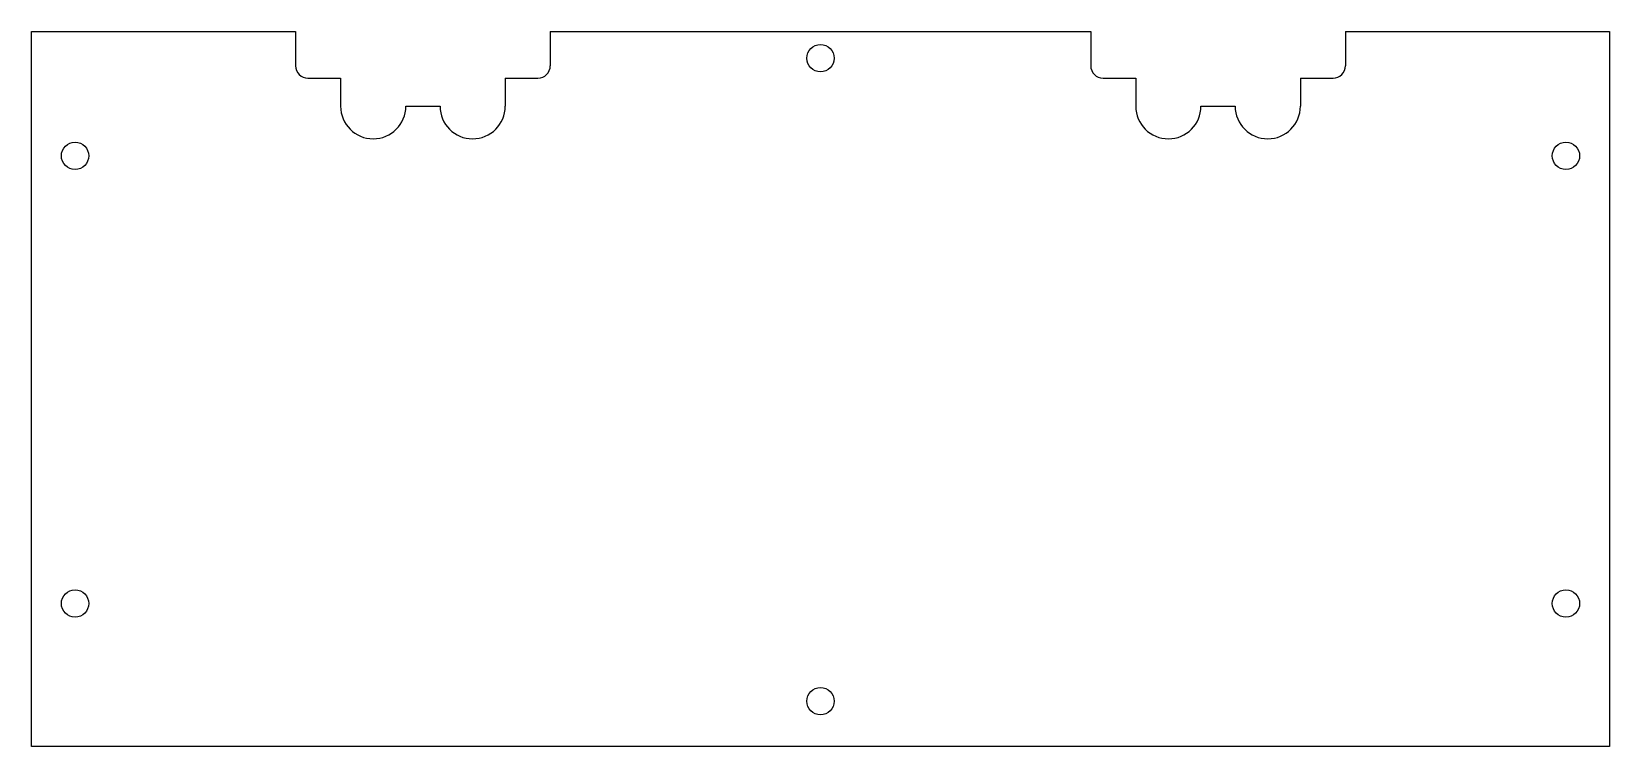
# Model space of a CAD drawing. Header units: millimetres. Extents: x -127 to 127, y -59 to 56.
import ezdxf

# ---------------------------------------------------------------- set-up
doc = ezdxf.new("R2010")
doc.units = ezdxf.units.MM
doc.layers.get('0').update_dxf_attribs({"linetype": 'CONTINUOUS'})
doc.layers.add('Sketch010', color=7, linetype='CONTINUOUS')

msp = doc.modelspace()

# ---------------------------------------------------------------- linework, layer by layer
for p, q in [((-82.5, 48.5), (-77.25, 48.5)), ((-50.75, 48.5), (-45.5, 48.5)), ((45.5, 48.5), (50.75, 48.5)), ((77.25, 48.5), (82.5, 48.5)), ((-66.75, 44), (-61.25, 44)), ((61.25, 44), (66.75, 44))]:
    msp.add_line(p, q)
at = {"layer": 'Sketch010'}
for p, q in [((-127, -59), (-127, 56)), ((-127, 56), (-84.5, 56)), ((-84.5, 56), (-84.5, 50.5)), ((-43.5, 56), (-43.5, 50.5)), ((-43.5, 56), (43.5, 56)), ((43.5, 56), (43.5, 50.5)), ((84.5, 56), (127, 56)), ((84.5, 56), (84.5, 50.5)), ((127, 56), (127, -59)), ((-77.25, 48.5), (-77.25, 44)), ((-50.75, 48.5), (-50.75, 44)), ((50.75, 48.5), (50.75, 44)), ((77.25, 48.5), (77.25, 44)), ((127, -59), (-127, -59))]:
    msp.add_line(p, q, dxfattribs=at)
for centre in [(0, 51.71), (-120, 36), (120, 36), (-120, -36), (120, -36), (0, -51.71)]:
    msp.add_circle(centre, 2.2, dxfattribs=at)
for centre, radius, start, end in [((-82.5, 50.5), 2, 180, -90), ((-45.5, 50.5), 2, -90, 0), ((45.5, 50.5), 2, 180, -90), ((82.5, 50.5), 2, -90, 0), ((-72, 44), 5.25, 180, 0), ((-56, 44), 5.25, -180, 0), ((56, 44), 5.25, 180, 0), ((72, 44), 5.25, 180, 0)]:
    msp.add_arc(centre, radius, start, end, dxfattribs=at)

doc.saveas('drawing.dxf')
